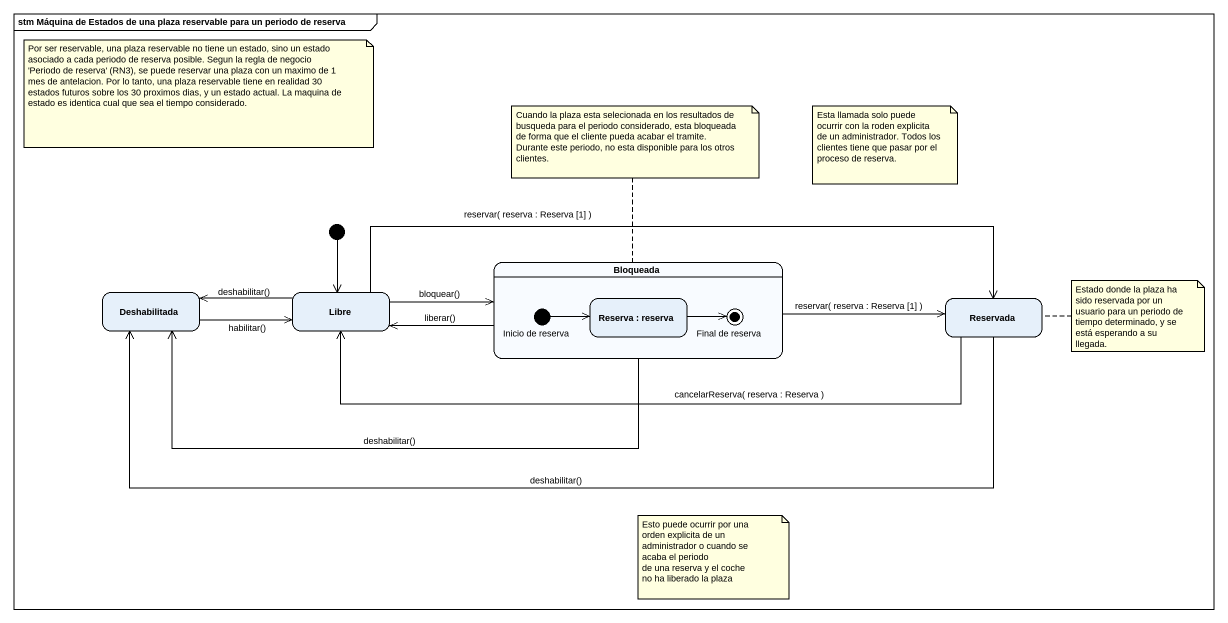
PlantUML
@startuml
mainframe stm Máquina de Estados de una plaza reservable para un periodo de reserva
hide empty description
state Deshabilitada
state Libre
state Bloqueada {
  state "Inicio de reserva" as Inicio_de_reserva <<start>>
  state "Reserva : reserva" as Reserva
  state "Final de reserva" as Final_de_reserva <<end>>
}
state Reservada
[*] --> Libre
Deshabilitada -right-> Libre : habilitar()
Libre -left-> Deshabilitada : deshabilitar()
Libre -right-> Bloqueada : bloquear()
Libre -right-> Reservada : reservar( reserva : Reserva [1] )
Bloqueada -left-> Deshabilitada : deshabilitar()
Bloqueada -left-> Libre : liberar()
Bloqueada -right-> Reservada : reservar( reserva : Reserva [1] )
Inicio_de_reserva -right-> Reserva
Reserva -right-> Final_de_reserva
Reservada -left-> Deshabilitada : deshabilitar()
Reservada -left-> Libre : cancelarReserva( reserva : Reserva )
note as N1
  Por ser reservable, una plaza reservable no tiene un estado, sino un estado asociado a cada periodo de reserva posible. Segun la regla de negocio 'Periodo de reserva' (RN3), se puede reservar una plaza con un maximo de 1 mes de antelacion. Por lo tanto, una plaza reservable tiene en realidad 30 estados futuros sobre los 30 proximos dias, y un estado actual. La maquina de estado es identica cual que sea el tiempo considerado.
end note
note top of Bloqueada : Cuando la plaza esta selecionada en los resultados de busqueda para el periodo considerado, esta bloqueada de forma que el cliente pueda acabar el tramite. Durante este periodo, no esta disponible para los otros clientes.
note as N3
  Esta llamada solo puede ocurrir con la roden explicita de un administrador. Todos los clientes tiene que pasar por el proceso de reserva.
end note
note right of Reservada : Estado donde la plaza ha sido reservada por un usuario para un periodo de tiempo determinado, y se está esperando a su llegada.
note as N5
  Esto puede ocurrir por una orden explicita de un administrador o cuando se acaba el periodo
  de una reserva y el coche
  no ha liberado la plaza
end note
@enduml
